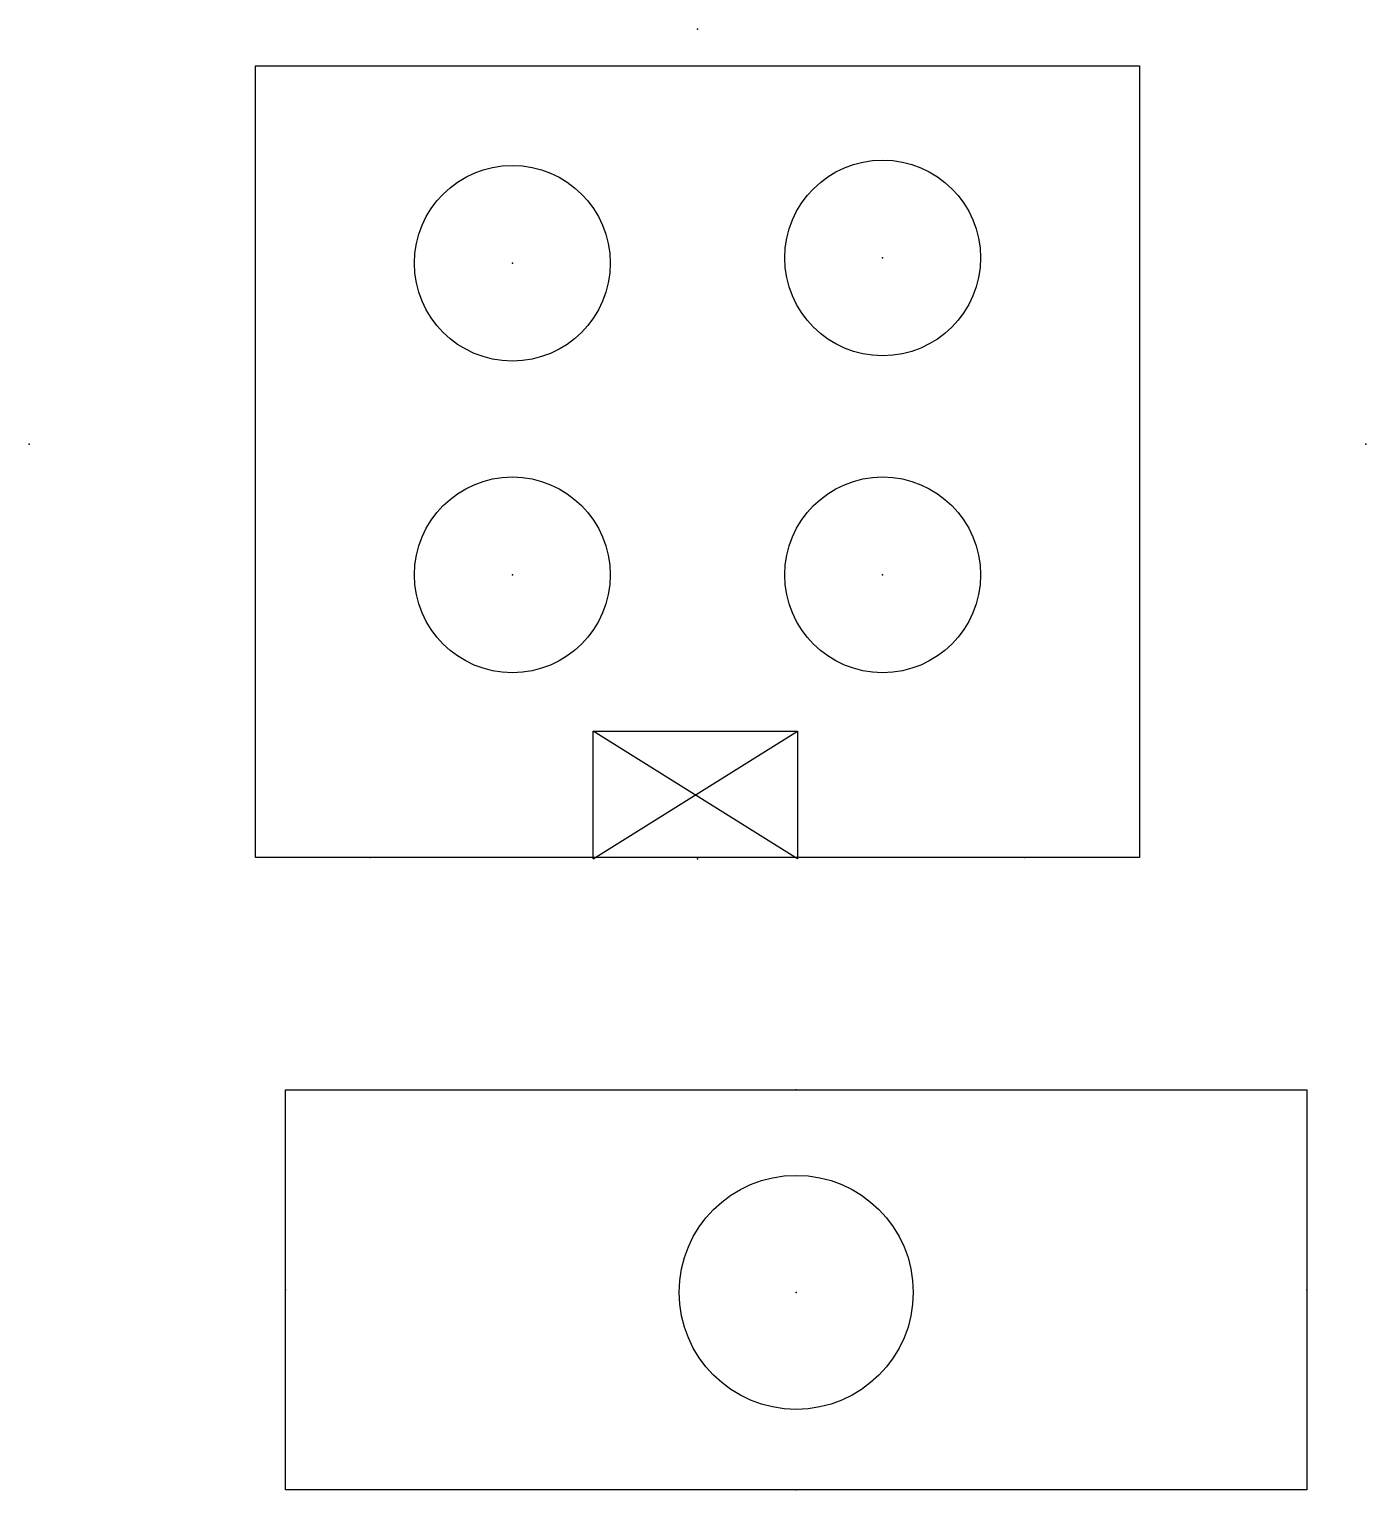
# Model space of a CAD drawing. Header units: centimetres. Extents: x 0 to 31.4, y -79.3 to 0.
# Drawn here: x 0 to 31.4, y -79.33 to -45 of the extents above; entities outside this region: 3.
import ezdxf

# ---------------------------------------------------------------- set-up
doc = ezdxf.new("R2010")
doc.units = ezdxf.units.CM
doc.header["$MEASUREMENT"] = 0
for name, color, linetype in [('white acrylic v7_Sketch1', 7, 'Continuous'), ('white acrylic v7_Sketch2', 7, 'Continuous'), ('white acrylic v7_Sketch3', 7, 'Continuous')]:
    doc.layers.add(name, color=color, linetype=linetype)

msp = doc.modelspace()

# ---------------------------------------------------------------- linework, layer by layer
at = {"layer": 'white acrylic v7_Sketch1'}
for p, q in [((6.019, -79.33), (6.019, -69.93)), ((6.019, -69.93), (30.019, -69.93)), ((30.019, -69.93), (30.019, -79.33)), ((30.019, -79.33), (6.019, -79.33))]:
    msp.add_line(p, q, dxfattribs=at)
msp.add_circle((18.019, -74.689), 2.75, dxfattribs=at)
for p in [(0, 0), (18.019, -69.93), (6.019, -74.63), (18.019, -74.689), (30.019, -74.63), (18.019, -79.33)]:
    msp.add_point(p, dxfattribs=at)
at = {"layer": 'white acrylic v7_Sketch2'}
msp.add_point((0, 0), dxfattribs=at)
at = {"layer": 'white acrylic v7_Sketch3'}
for p, q in [((5.313, -64.47), (5.313, -45.86)), ((5.313, -45.86), (26.085, -45.86)), ((26.085, -45.86), (26.085, -64.47)), ((18.05, -64.5), (13.25, -61.5)), ((13.25, -64.5), (18.05, -61.5)), ((13.25, -64.5), (13.25, -61.5)), ((13.25, -61.5), (18.05, -61.5)), ((18.05, -61.5), (18.05, -64.5)), ((26.085, -64.47), (5.313, -64.47))]:
    msp.add_line(p, q, dxfattribs=at)
for centre in [(11.35, -50.5), (20.05, -50.375), (11.35, -57.825), (20.05, -57.825)]:
    msp.add_circle(centre, 2.3, dxfattribs=at)
for p in [(0, 0), (15.7, -45), (20.05, -50.375), (11.35, -50.5), (0, -54.75), (31.4, -54.75), (11.35, -57.825), (20.05, -57.825), (15.65, -63), (8.006, -64.47), (15.7, -64.5), (23.392, -64.47)]:
    msp.add_point(p, dxfattribs=at)

doc.saveas('drawing.dxf')
